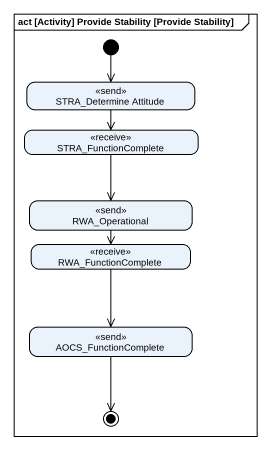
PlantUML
@startuml
mainframe act [Activity] Provide Stability [Provide Stability]
hide empty description
state "STRA_Determine Attitude" as STRA_Determine_Attitude <<send>>
state STRA_FunctionComplete <<receive>>
state RWA_Operational <<send>>
state RWA_FunctionComplete <<receive>>
state AOCS_FunctionComplete <<send>>
[*] --> STRA_Determine_Attitude
STRA_Determine_Attitude --> STRA_FunctionComplete
STRA_FunctionComplete --> RWA_Operational
RWA_Operational --> RWA_FunctionComplete
RWA_FunctionComplete --> AOCS_FunctionComplete
AOCS_FunctionComplete --> [*]
@enduml
